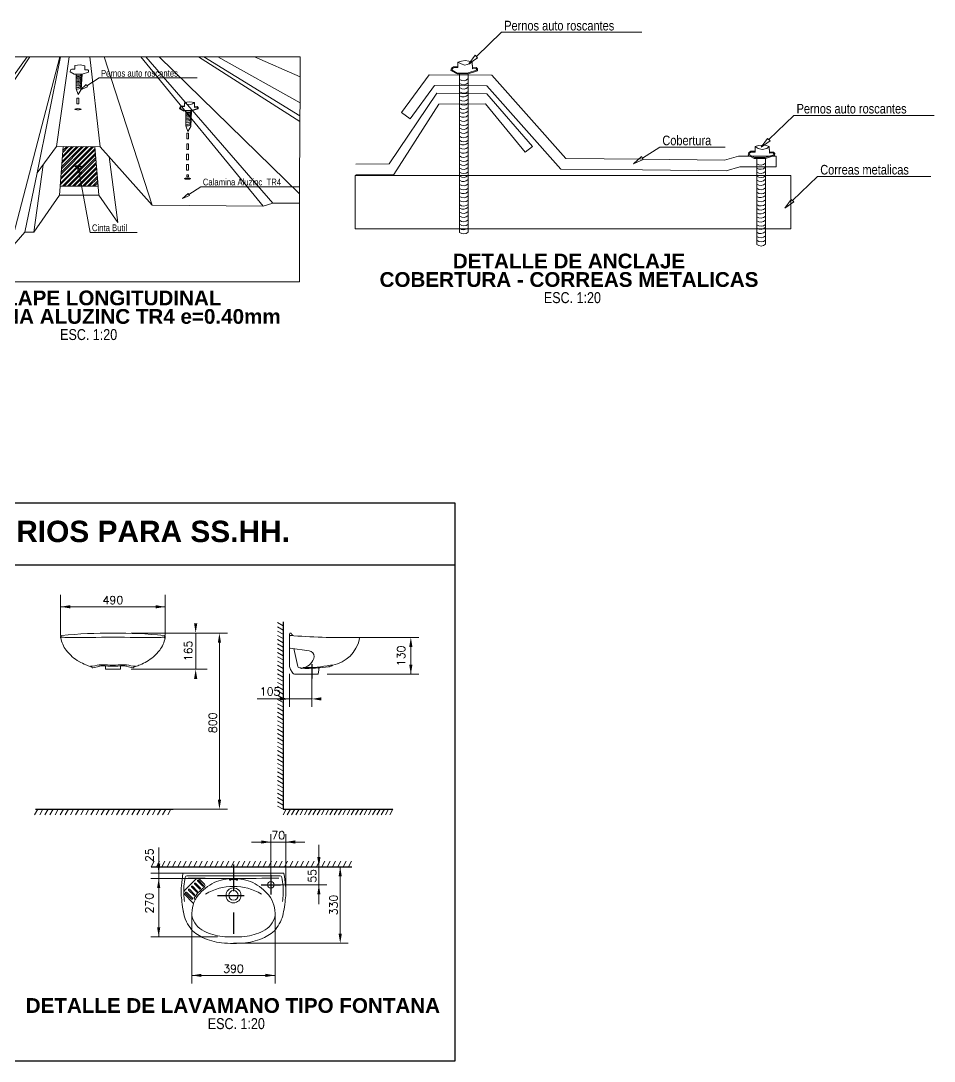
# Model space of a CAD drawing. Header units: metres. Extents: x 115.1 to 149.6, y 26.3 to 56.6.
# Drawn here: x 138.556 to 142.838, y 32.185 to 37.06 of the extents above; entities that cross this region are included whole.
import ezdxf
from ezdxf import colors
from ezdxf.entities.mleader import LeaderData, LeaderLine
from ezdxf.enums import TextEntityAlignment as Align
from ezdxf.math import Vec2, Vec3

# ---------------------------------------------------------------- set-up
doc = ezdxf.new("R2010")
doc.units = ezdxf.units.M
doc.linetypes.add('TRAZO_Y_PUNTO2', pattern=[0.5, 0.25, -0.125, 0, -0.125])
doc.layers.get('0').update_dxf_attribs({"color": 250})
for name, color, linetype, lineweight in [('-Acero techos', 252, 'Continuous', 13), ('-Acotado', 251, 'Continuous', 5), ('-Textos', 7, 'Continuous', 20), ('MURO', 10, 'Continuous', 60), ('sanitarios', 134, 'Continuous', 15)]:
    doc.layers.add(name, color=color, linetype=linetype, lineweight=lineweight)
for name, color, linetype in [('DIM', 6, 'Continuous'), ('EJE', 3, 'TRAZO_Y_PUNTO2'), ('G-TEXTOS-TITULOS', 174, 'Continuous')]:
    doc.layers.add(name, color=color, linetype=linetype)
doc.styles.add('-Arial Narrow', font='ARIALN.TTF')
doc.styles.add('25-TITULO', font='arialbd.ttf', dxfattribs={"height": 0.1})
doc.styles.add('ROMANS', font='romans.shx')

# ---------------------------------------------------------------- blocks, each defined once
blk = doc.blocks.new('_ClosedBlank')
at = {"color": 0, "linetype": 'ByBlock', "lineweight": -2}
for p, q in [((-1, 0.167), (0, 0)), ((-1, 0.167), (-1, -0.167)), ((0, 0), (-1, -0.167))]:
    blk.add_line(p, q, dxfattribs=at)

msp = doc.modelspace()

# ---------------------------------------------------------------- hatches: boundary and pattern name
at = {"layer": '-Acero techos', "true_color": 0x000000}
h = msp.add_hatch(dxfattribs=at)
h.set_pattern_fill('ANSI32', color=18, scale=0.00175)
h.set_pattern_definition([(45, (-933.592603, -975.92313), (-0.01178658616, 0.01178658616), []), (45, (-933.584745, -975.92313), (-0.01178658616, 0.01178658616), [])])
h.paths.add_polyline_path([(138.7544, 36.4715), (138.7406, 36.2862), (138.9183, 36.2851), (138.9023, 36.4705)])

# ---------------------------------------------------------------- linework, layer by layer
at = {"layer": '-Acero techos', "color": 18, "true_color": 0x000000}
for p, q in [((139.8649, 36.8908), (137.887, 36.8908)), ((137.9406, 35.9994), (138.5857, 36.8908)), ((137.9966, 35.988), (138.5985, 36.8908)), ((138.5031, 35.9869), (138.7385, 36.8908)), ((138.6323, 36.3478), (138.7423, 36.8908)), ((138.7236, 36.4717), (138.782, 36.8908)), ((138.9287, 36.4703), (138.8799, 36.8908)), ((139.1716, 36.1966), (138.9474, 36.8908)), ((139.6926, 36.1919), (139.1187, 36.8908)), ((139.7378, 36.2051), (139.1421, 36.8908)), ((139.8622, 36.2493), (139.2053, 36.8908)), ((139.8635, 36.589), (139.3889, 36.8908)), ((139.8636, 36.6151), (139.4145, 36.8908)), ((139.8656, 36.6762), (139.4797, 36.8908)), ((139.8652, 36.7976), (139.6518, 36.8908)), ((139.8656, 36.6762), (139.8649, 36.8908)), ((140.6133, 36.8115), (140.6532, 36.8116)), ((140.6133, 36.8115), (140.6133, 36.0689)), ((140.6532, 36.8116), (140.6532, 36.0695)), ((140.5056, 36.7219), (140.2825, 36.3897)), ((140.7409, 36.7187), (140.5056, 36.7219)), ((140.9544, 36.4711), (140.7409, 36.7187)), ((139.8636, 36.6151), (139.8656, 36.6762)), ((140.3051, 36.3399), (140.515, 36.6704)), ((140.515, 36.6704), (140.7337, 36.6719)), ((140.7337, 36.6719), (140.9198, 36.4455)), ((139.8635, 36.589), (139.8636, 36.6151)), ((140.3404, 36.6305), (140.3806, 36.6009)), ((139.8622, 36.2493), (139.8635, 36.589)), ((138.7374, 36.2433), (138.7544, 36.4715)), ((138.9219, 36.2433), (138.9023, 36.4705)), ((140.9544, 36.4711), (140.9198, 36.4455)), ((139.0108, 36.1159), (138.9709, 36.4228)), ((142.0973, 36.3768), (142.0973, 36.4268)), ((138.6167, 36.0703), (138.6601, 36.3856)), ((140.2825, 36.3897), (140.127, 36.3883)), ((142.0064, 36.4157), (142.0463, 36.4159)), ((142.0064, 36.4157), (142.0064, 36.0123)), ((142.0463, 36.4159), (142.0463, 36.0129)), ((138.5751, 36.0704), (138.6323, 36.3478)), ((140.1228, 36.3353), (140.1228, 36.0853)), ((140.127, 36.3383), (140.3051, 36.3399)), ((142.1658, 36.3353), (142.1658, 36.0853)), ((139.8622, 36.2051), (139.8622, 36.2493)), ((139.8622, 36.2051), (139.8622, 35.8374)), ((142.1658, 36.0853), (140.1228, 36.0853)), ((139.8622, 35.8374), (137.887, 35.8374))]:
    msp.add_line(p, q, dxfattribs=at)
for points in [[(140.6053, 36.8666), (140.6217, 36.8717), (140.6397, 36.8738), (140.6566, 36.8713), (140.6715, 36.8678), (140.6728, 36.8403), (140.6912, 36.8412), (140.6973, 36.8347), (140.6965, 36.8254), (140.6532, 36.8116), (140.6012, 36.8114), (140.5726, 36.8268), (140.5755, 36.8392), (140.5844, 36.8447), (140.6049, 36.8454)], [(140.6053, 36.8666), (140.6202, 36.858), (140.6379, 36.853), (140.66, 36.8584), (140.6715, 36.8678), (140.6728, 36.8361), (140.6894, 36.8368), (140.6929, 36.8331), (140.6925, 36.8286), (140.6525, 36.8159), (140.6023, 36.8157), (140.5775, 36.829), (140.5793, 36.8365), (140.5857, 36.8405), (140.6048, 36.8413)], [(138.8096, 36.8509), (138.8337, 36.8542), (138.8559, 36.8499), (138.8568, 36.8307), (138.8697, 36.8313), (138.874, 36.8268), (138.8734, 36.8203), (138.8431, 36.8106), (138.8067, 36.8105), (138.7867, 36.8213), (138.7887, 36.8299), (138.7949, 36.8338), (138.8093, 36.8343)], [(138.8431, 36.8106), (138.8387, 36.7386), (138.8249, 36.715), (138.8154, 36.7412), (138.8152, 36.8105)], [(138.8186, 36.698), (138.8276, 36.698), (138.8276, 36.6715), (138.8186, 36.6715)], [(139.3234, 36.6763), (139.3348, 36.6799), (139.3475, 36.6814), (139.3593, 36.6796), (139.3697, 36.6771), (139.3706, 36.6579), (139.3835, 36.6585), (139.3878, 36.654), (139.3872, 36.6475), (139.3569, 36.6378), (139.3205, 36.6377), (139.3005, 36.6485), (139.3025, 36.6571), (139.3087, 36.661), (139.323, 36.6615)], [(139.3234, 36.6763), (139.3338, 36.6703), (139.3462, 36.6668), (139.3616, 36.6706), (139.3697, 36.6771), (139.3706, 36.6549), (139.3822, 36.6555), (139.3847, 36.6529), (139.3844, 36.6497), (139.3564, 36.6408), (139.3212, 36.6407), (139.3039, 36.65), (139.3051, 36.6552), (139.3096, 36.658), (139.323, 36.6586)], [(139.3569, 36.6378), (139.3525, 36.5658), (139.3387, 36.5422), (139.3292, 36.5684), (139.329, 36.6377)], [(139.3336, 36.5341), (139.3425, 36.5341), (139.3425, 36.5076), (139.3336, 36.5076)], [(138.9023, 36.4705), (138.9183, 36.2851), (138.7406, 36.2862), (138.7544, 36.4715)], [(139.3336, 36.484), (139.3425, 36.484), (139.3425, 36.4575), (139.3336, 36.4575)], [(141.9985, 36.4709), (142.0149, 36.4759), (142.0329, 36.4781), (142.0498, 36.4756), (142.0647, 36.472), (142.066, 36.4446), (142.0843, 36.4455), (142.0905, 36.4389), (142.0897, 36.4296), (142.0463, 36.4159), (141.9943, 36.4157), (141.9658, 36.431), (141.9686, 36.4434), (141.9775, 36.449), (141.998, 36.4496)], [(141.9985, 36.4709), (142.0134, 36.4623), (142.0311, 36.4573), (142.0531, 36.4626), (142.0647, 36.472), (142.066, 36.4403), (142.0826, 36.4411), (142.086, 36.4374), (142.0856, 36.4328), (142.0457, 36.4202), (141.9954, 36.42), (141.9707, 36.4333), (141.9724, 36.4407), (141.9788, 36.4447), (141.9979, 36.4456)], [(139.3327, 36.4352), (139.3416, 36.4352), (139.3416, 36.4087), (139.3327, 36.4087)], [(139.3327, 36.3864), (139.3416, 36.3864), (139.3416, 36.36), (139.3327, 36.36)], [(139.3343, 36.3385), (139.3417, 36.3385), (139.3417, 36.3288), (139.3343, 36.3288)]]:
    msp.add_lwpolyline(points, close=True, dxfattribs=at)
for points in [[(141.4706, 36.4113), (141.1108, 36.4146), (140.7638, 36.8056), (140.4708, 36.8076), (140.3404, 36.6305)], [(141.4702, 36.3613), (141.0881, 36.3648), (140.7412, 36.7557), (140.4959, 36.7574), (140.3806, 36.6009)], [(139.8622, 36.2051), (139.7378, 36.2051), (139.6926, 36.1919), (139.1716, 36.1966), (138.9287, 36.4703), (138.7236, 36.4717), (138.6323, 36.3478)], [(142.0973, 36.4268), (141.9197, 36.4268), (141.855, 36.4079), (141.4706, 36.4113)], [(142.0973, 36.3768), (141.9269, 36.3768), (141.862, 36.3578), (141.4702, 36.3613)], [(140.1228, 36.3353), (141.4702, 36.3353)], [(141.4702, 36.3353), (142.1658, 36.3353)], [(139.0108, 36.1159), (138.9219, 36.2433), (138.7374, 36.2433), (138.6167, 36.0703), (138.5751, 36.0704), (138.5031, 35.9869), (137.9966, 35.988), (137.9406, 35.9994), (137.887, 35.9994)]]:
    msp.add_lwpolyline(points, dxfattribs=at)
for centre, radius, start, end in [((138.8262, 36.8249), 0.0221, 239.9758, 319.771), ((138.826, 36.8215), 0.0221, 240.6381, 319.771), ((138.8257, 36.8157), 0.0221, 241.7378, 319.771), ((138.8253, 36.8101), 0.0221, 242.7946, 319.771), ((138.825, 36.8043), 0.0221, 243.8927, 319.771), ((138.8246, 36.7979), 0.0221, 245.0836, 319.771), ((138.8242, 36.7917), 0.0221, 246.2138, 319.771), ((138.8238, 36.7854), 0.0221, 247.3606, 319.771), ((138.8234, 36.7776), 0.0221, 248.7796, 319.771), ((140.6308, 36.8095), 0.0299, 234.0725, 318.4585), ((140.6313, 36.79), 0.0299, 232.8519, 317.0005), ((138.8229, 36.7697), 0.0221, 250.1885, 319.771), ((138.8225, 36.7626), 0.0221, 251.439, 319.771), ((140.6318, 36.7706), 0.0299, 231.6113, 315.5812), ((140.6324, 36.7512), 0.0299, 230.3491, 314.197), ((140.6308, 36.7334), 0.0299, 234.0725, 318.4585), ((140.6313, 36.714), 0.0299, 232.8519, 317.0005), ((140.6318, 36.6946), 0.0299, 231.6113, 315.5812), ((139.34, 36.6521), 0.0221, 239.9758, 319.771), ((139.3398, 36.6487), 0.0221, 240.6381, 319.771), ((139.3395, 36.6429), 0.0221, 241.7378, 319.771), ((139.3391, 36.6373), 0.0221, 242.7946, 319.771), ((139.3388, 36.6315), 0.0221, 243.8927, 319.771), ((140.6324, 36.6751), 0.0299, 229.0633, 314.197), ((140.6308, 36.6573), 0.0299, 234.0725, 318.4585), ((140.6313, 36.6379), 0.0299, 232.8519, 317.0005), ((139.3384, 36.6251), 0.0221, 245.0836, 319.771), ((139.338, 36.6189), 0.0221, 246.2138, 319.771), ((139.3376, 36.6126), 0.0221, 247.3606, 319.771), ((139.3372, 36.6048), 0.0221, 248.7796, 319.771), ((139.3367, 36.5969), 0.0221, 250.1885, 319.771), ((139.3363, 36.5898), 0.0221, 251.439, 319.771), ((140.6324, 36.5991), 0.0299, 229.0633, 314.197), ((140.6318, 36.6185), 0.0299, 231.6113, 315.5812), ((140.6318, 36.5424), 0.0299, 229.0633, 315.5812), ((140.6308, 36.5813), 0.0299, 234.0725, 318.4585), ((140.6313, 36.5619), 0.0299, 232.8519, 317.0005), ((140.6324, 36.523), 0.0299, 229.0633, 314.197), ((140.6308, 36.5083), 0.0299, 234.0725, 318.4585), ((140.6313, 36.4889), 0.0299, 232.8519, 317.0005), ((140.6324, 36.45), 0.0299, 229.0633, 314.197), ((140.6318, 36.4694), 0.0299, 231.6113, 315.5812), ((140.6329, 36.4306), 0.0299, 229.0633, 312.8445), ((140.6313, 36.4128), 0.0299, 232.8519, 317.0005), ((140.6318, 36.3934), 0.0299, 231.6113, 315.5812), ((142.024, 36.4137), 0.0299, 234.0725, 318.4585), ((142.0245, 36.3943), 0.0299, 232.8519, 317.0005), ((140.6324, 36.374), 0.0299, 229.0633, 314.197), ((140.6308, 36.3562), 0.0299, 234.0725, 318.4585), ((142.025, 36.3749), 0.0299, 231.6113, 315.5812), ((142.0255, 36.3554), 0.0299, 230.3491, 314.197), ((140.6324, 36.2979), 0.0299, 229.0633, 314.197), ((140.6313, 36.3367), 0.0299, 232.8519, 317.0005), ((140.6318, 36.3173), 0.0299, 231.6113, 315.5812), ((142.024, 36.3376), 0.0299, 234.0725, 318.4585), ((142.0245, 36.3182), 0.0299, 232.8519, 317.0005), ((142.025, 36.2988), 0.0299, 231.6113, 315.5812), ((140.6308, 36.2801), 0.0299, 234.0725, 318.4585), ((140.6313, 36.2607), 0.0299, 232.8519, 317.0005), ((142.0255, 36.2794), 0.0299, 229.0633, 314.197), ((142.024, 36.2616), 0.0299, 234.0725, 318.4585), ((140.6318, 36.2413), 0.0299, 229.0633, 315.5812), ((140.6324, 36.2218), 0.0299, 229.0633, 314.197), ((140.6308, 36.2071), 0.0299, 234.0725, 318.4585), ((142.0255, 36.2033), 0.0299, 229.0633, 314.197), ((142.0245, 36.2422), 0.0299, 232.8519, 317.0005), ((142.025, 36.2227), 0.0299, 231.6113, 315.5812), ((140.6324, 36.1489), 0.0299, 229.0633, 314.197), ((140.6313, 36.1877), 0.0299, 232.8519, 317.0005), ((140.6318, 36.1683), 0.0299, 231.6113, 315.5812), ((142.024, 36.1855), 0.0299, 234.0725, 318.4585), ((142.0245, 36.1661), 0.0299, 232.8519, 317.0005), ((140.6324, 36.1109), 0.0299, 229.0633, 314.197), ((140.6329, 36.1294), 0.0299, 229.0633, 312.8445), ((142.025, 36.1467), 0.0299, 229.0633, 315.5812), ((142.0255, 36.1273), 0.0299, 229.0633, 314.197), ((142.024, 36.1125), 0.0299, 234.0725, 318.4585), ((140.6329, 36.0914), 0.0299, 229.0633, 312.8445), ((142.0255, 36.0543), 0.0299, 229.0633, 314.197), ((142.0245, 36.0931), 0.0299, 232.8519, 317.0005), ((142.025, 36.0737), 0.0299, 231.6113, 315.5812), ((142.026, 36.0349), 0.0299, 229.0633, 312.8445)]:
    msp.add_arc(centre, radius, start, end, dxfattribs=at)
for centre in [(138.8237, 36.646), (138.8237, 36.3784), (139.3375, 36.3203)]:
    msp.add_ellipse(centre, major_axis=(0.0147, 0), ratio=0.186703, dxfattribs=at)
at = {"layer": '-Acotado'}
for p, q in [((138.7428, 34.3705), (138.7428, 34.1792)), ((139.2328, 34.3705), (139.2328, 34.1792)), ((138.7428, 34.3145), (139.2328, 34.3145)), ((139.0728, 34.1914), (139.5246, 34.1914)), ((139.3758, 34.1914), (139.3758, 34.0214)), ((139.4871, 34.1464), (139.4871, 33.4104)), ((140.1387, 34.1713), (140.4219, 34.1713)), ((140.3844, 34.1263), (140.3844, 33.9984)), ((139.0728, 34.0214), (139.43, 34.0214)), ((139.8153, 33.9997), (139.8153, 33.8452)), ((139.9198, 33.9997), (139.9198, 33.8452)), ((139.9915, 33.9984), (140.4219, 33.9984)), ((139.6642, 33.8827), (139.9198, 33.8827)), ((139.2703, 33.3654), (139.5246, 33.3654)), ((139.728, 33.0544), (139.728, 33.2497)), ((139.798, 32.9663), (139.798, 33.2497)), ((139.638, 33.2122), (139.888, 33.2122)), ((139.2024, 33.1865), (139.2024, 32.7674)), ((139.9533, 32.9214), (139.9533, 33.1997)), ((139.478, 33.0661), (139.1649, 33.0661)), ((140.0533, 33.0964), (140.0533, 32.7824)), ((139.478, 33.0414), (139.1649, 33.0414)), ((139.773, 33.0114), (139.9908, 33.0114)), ((139.358, 32.8676), (139.358, 32.5497)), ((139.748, 32.8676), (139.748, 32.5497)), ((139.478, 32.7674), (139.1649, 32.7674)), ((139.553, 32.7374), (140.0908, 32.7374)), ((139.358, 32.5872), (139.748, 32.5872))]:
    msp.add_line(p, q, dxfattribs=at)
for points in [[(138.7878, 34.322), (138.7878, 34.307), (138.7428, 34.3145)], [(139.1878, 34.322), (139.1878, 34.307), (139.2328, 34.3145)], [(139.3683, 34.2364), (139.3833, 34.2364), (139.3758, 34.1914)], [(139.4796, 34.1464), (139.4946, 34.1464), (139.4871, 34.1914)], [(140.3769, 34.1263), (140.3919, 34.1263), (140.3844, 34.1713)], [(140.3769, 34.0434), (140.3919, 34.0434), (140.3844, 33.9984)], [(139.3683, 33.9764), (139.3833, 33.9764), (139.3758, 34.0214)], [(139.7703, 33.8902), (139.7703, 33.8752), (139.8153, 33.8827)], [(139.9648, 33.8902), (139.9648, 33.8752), (139.9198, 33.8827)], [(139.4796, 33.4104), (139.4946, 33.4104), (139.4871, 33.3654)], [(139.683, 33.2197), (139.683, 33.2047), (139.728, 33.2122)], [(139.843, 33.2197), (139.843, 33.2047), (139.798, 33.2122)], [(139.1949, 33.1111), (139.2099, 33.1111), (139.2024, 33.0661)], [(139.9458, 33.1414), (139.9608, 33.1414), (139.9533, 33.0964)], [(140.0458, 33.0514), (140.0608, 33.0514), (140.0533, 33.0964)], [(139.1949, 32.9964), (139.2099, 32.9964), (139.2024, 33.0414)], [(139.9458, 32.9664), (139.9608, 32.9664), (139.9533, 33.0114)], [(139.1949, 32.8124), (139.2099, 32.8124), (139.2024, 32.7674)], [(140.0458, 32.7824), (140.0608, 32.7824), (140.0533, 32.7374)], [(139.403, 32.5947), (139.403, 32.5797), (139.358, 32.5872)], [(139.703, 32.5947), (139.703, 32.5797), (139.748, 32.5872)]]:
    msp.add_solid(points, dxfattribs=at)
for p, q in [((136.1675, 34.8023), (140.591, 34.8023)), ((140.591, 34.8023), (140.591, 32.1851)), ((136.1675, 34.5106), (140.591, 34.5106)), ((140.591, 32.1851), (136.1675, 32.1851))]:
    msp.add_line(p, q)
at = {"layer": 'DIM'}
msp.add_line((139.553, 32.8664), (139.553, 32.8664), dxfattribs=at)
msp.add_line((139.553, 32.8664), (139.553, 32.8664), dxfattribs=at)
at = {"layer": 'EJE', "ltscale": 0.5}
for p, q in [((139.9198, 34.0463), (139.9198, 33.9784)), ((139.553, 33.1064), (139.553, 32.6974)), ((139.728, 33.0564), (139.728, 32.9664)), ((139.538, 33.0386), (139.538, 33.0326)), ((139.568, 33.0386), (139.568, 33.0326)), ((139.683, 33.0114), (139.773, 33.0114)), ((139.478, 32.9619), (139.628, 32.9619))]:
    msp.add_line(p, q, dxfattribs=at)
for centre, start, end in [((139.5587, 32.7799), 91.2336, 95.9529), ((139.5474, 32.7799), 84.0471, 88.7664)]:
    msp.add_arc(centre, 0.2565, start, end, dxfattribs=at)
at = {"layer": 'MURO', "color": 146, "lineweight": 5, "true_color": 0x105689}
for p, q in [((139.7594, 34.2404), (139.7853, 34.2254)), ((139.7594, 34.2204), (139.7853, 34.2054)), ((139.7594, 34.2004), (139.7853, 34.1854)), ((139.7594, 34.1804), (139.7853, 34.1654)), ((139.7594, 34.1604), (139.7853, 34.1454)), ((139.7594, 34.1404), (139.7853, 34.1254)), ((139.7594, 34.1204), (139.7853, 34.1054)), ((139.7594, 34.1004), (139.7853, 34.0854)), ((139.7594, 34.0804), (139.7853, 34.0654)), ((139.7594, 34.0604), (139.7853, 34.0454)), ((139.7594, 34.0404), (139.7853, 34.0254)), ((139.7594, 34.0204), (139.7853, 34.0054)), ((139.7594, 34.0004), (139.7853, 33.9854)), ((139.7594, 33.9804), (139.7853, 33.9654)), ((139.7594, 33.9604), (139.7853, 33.9454)), ((139.7594, 33.9404), (139.7853, 33.9254)), ((139.7594, 33.9204), (139.7853, 33.9054)), ((139.7594, 33.9004), (139.7853, 33.8854)), ((139.7594, 33.8804), (139.7853, 33.8654)), ((139.7594, 33.8604), (139.7853, 33.8454)), ((139.7594, 33.8404), (139.7853, 33.8254)), ((139.7594, 33.8204), (139.7853, 33.8054)), ((139.7594, 33.8004), (139.7853, 33.7854)), ((139.7594, 33.7804), (139.7853, 33.7654)), ((139.7594, 33.7604), (139.7853, 33.7454)), ((139.7594, 33.7404), (139.7853, 33.7254)), ((139.7594, 33.7204), (139.7853, 33.7054)), ((139.7594, 33.7004), (139.7853, 33.6854)), ((139.7594, 33.6804), (139.7853, 33.6654)), ((139.7594, 33.6604), (139.7853, 33.6454)), ((139.7594, 33.6404), (139.7853, 33.6254)), ((139.7594, 33.6204), (139.7853, 33.6054)), ((139.7594, 33.6004), (139.7853, 33.5854)), ((139.7594, 33.5804), (139.7853, 33.5654)), ((139.7594, 33.5604), (139.7853, 33.5454)), ((139.7594, 33.5404), (139.7853, 33.5254)), ((139.7594, 33.5204), (139.7853, 33.5054)), ((139.7594, 33.5004), (139.7853, 33.4854)), ((139.7594, 33.4804), (139.7853, 33.4654)), ((139.7594, 33.4604), (139.7853, 33.4454)), ((139.7594, 33.4404), (139.7853, 33.4254)), ((139.7594, 33.4204), (139.7853, 33.4054)), ((139.7594, 33.4004), (139.7853, 33.3854)), ((138.6207, 33.3395), (138.6357, 33.3654)), ((138.6447, 33.3395), (138.6597, 33.3654)), ((138.6687, 33.3395), (138.6837, 33.3654)), ((138.6927, 33.3395), (138.7077, 33.3654)), ((138.7167, 33.3395), (138.7317, 33.3654)), ((138.7407, 33.3395), (138.7557, 33.3654)), ((138.7647, 33.3395), (138.7797, 33.3654)), ((138.7887, 33.3395), (138.8037, 33.3654)), ((138.8127, 33.3395), (138.8277, 33.3654)), ((138.8367, 33.3395), (138.8517, 33.3654)), ((138.8607, 33.3395), (138.8757, 33.3654)), ((138.8847, 33.3395), (138.8997, 33.3654)), ((138.9087, 33.3395), (138.9237, 33.3654)), ((138.9327, 33.3395), (138.9477, 33.3654)), ((138.9567, 33.3395), (138.9717, 33.3654)), ((138.9807, 33.3395), (138.9957, 33.3654)), ((139.0047, 33.3395), (139.0197, 33.3654)), ((139.0287, 33.3395), (139.0437, 33.3654)), ((139.0527, 33.3395), (139.0677, 33.3654)), ((139.0767, 33.3395), (139.0917, 33.3654)), ((139.1007, 33.3395), (139.1157, 33.3654)), ((139.1247, 33.3395), (139.1397, 33.3654)), ((139.1487, 33.3395), (139.1637, 33.3654)), ((139.1727, 33.3395), (139.1877, 33.3654)), ((139.1967, 33.3395), (139.2117, 33.3654)), ((139.2207, 33.3395), (139.2357, 33.3654)), ((139.2447, 33.3395), (139.2597, 33.3654)), ((139.7594, 33.3804), (139.7853, 33.3654)), ((139.7853, 33.3395), (139.8003, 33.3654)), ((139.8053, 33.3395), (139.8203, 33.3654)), ((139.8253, 33.3395), (139.8403, 33.3654)), ((139.8453, 33.3395), (139.8603, 33.3654)), ((139.8653, 33.3395), (139.8803, 33.3654)), ((139.8853, 33.3395), (139.9003, 33.3654)), ((139.9053, 33.3395), (139.9203, 33.3654)), ((139.9253, 33.3395), (139.9403, 33.3654)), ((139.9453, 33.3395), (139.9603, 33.3654)), ((139.9653, 33.3395), (139.9803, 33.3654)), ((139.9853, 33.3395), (140.0003, 33.3654)), ((140.0053, 33.3395), (140.0203, 33.3654)), ((140.0253, 33.3395), (140.0403, 33.3654)), ((140.0453, 33.3395), (140.0603, 33.3654)), ((140.0653, 33.3395), (140.0803, 33.3654)), ((140.0853, 33.3395), (140.1003, 33.3654)), ((140.1053, 33.3395), (140.1203, 33.3654)), ((140.1253, 33.3395), (140.1403, 33.3654)), ((140.1453, 33.3395), (140.1603, 33.3654)), ((140.1653, 33.3395), (140.1803, 33.3654)), ((140.1853, 33.3395), (140.2003, 33.3654)), ((140.2053, 33.3395), (140.2203, 33.3654)), ((140.2253, 33.3395), (140.2403, 33.3654)), ((140.2453, 33.3395), (140.2603, 33.3654)), ((140.2653, 33.3395), (140.2803, 33.3654)), ((140.2853, 33.3395), (140.3003, 33.3654)), ((139.1668, 33.0964), (139.1818, 33.1223)), ((139.1918, 33.0964), (139.2068, 33.1223)), ((139.2168, 33.0964), (139.2318, 33.1223)), ((139.2418, 33.0964), (139.2568, 33.1223)), ((139.2668, 33.0964), (139.2818, 33.1223)), ((139.2918, 33.0964), (139.3068, 33.1223)), ((139.3168, 33.0964), (139.3318, 33.1223)), ((139.3418, 33.0964), (139.3568, 33.1223)), ((139.3668, 33.0964), (139.3818, 33.1223)), ((139.3918, 33.0964), (139.4068, 33.1223)), ((139.4168, 33.0964), (139.4318, 33.1223)), ((139.4418, 33.0964), (139.4568, 33.1223)), ((139.4668, 33.0964), (139.4818, 33.1223)), ((139.4918, 33.0964), (139.5068, 33.1223)), ((139.5168, 33.0964), (139.5318, 33.1223)), ((139.5418, 33.0964), (139.5568, 33.1223)), ((139.5668, 33.0964), (139.5818, 33.1223)), ((139.5918, 33.0964), (139.6068, 33.1223)), ((139.6168, 33.0964), (139.6318, 33.1223)), ((139.6418, 33.0964), (139.6568, 33.1223)), ((139.6668, 33.0964), (139.6818, 33.1223)), ((139.6918, 33.0964), (139.7068, 33.1223)), ((139.7168, 33.0964), (139.7318, 33.1223)), ((139.7418, 33.0964), (139.7568, 33.1223)), ((139.7668, 33.0964), (139.7818, 33.1223)), ((139.7918, 33.0964), (139.8068, 33.1223)), ((139.8168, 33.0964), (139.8318, 33.1223)), ((139.8418, 33.0964), (139.8568, 33.1223)), ((139.8668, 33.0964), (139.8818, 33.1223)), ((139.8918, 33.0964), (139.9068, 33.1223)), ((139.9168, 33.0964), (139.9318, 33.1223)), ((139.9418, 33.0964), (139.9568, 33.1223)), ((139.9668, 33.0964), (139.9818, 33.1223)), ((139.9918, 33.0964), (140.0068, 33.1223)), ((140.0168, 33.0964), (140.0318, 33.1223)), ((140.0418, 33.0964), (140.0568, 33.1223)), ((140.0668, 33.0964), (140.0818, 33.1223)), ((140.0918, 33.0964), (140.1068, 33.1223))]:
    msp.add_line(p, q, dxfattribs=at)
at = {"layer": 'MURO', "color": 146, "lineweight": 30, "true_color": 0x105689}
for p, q in [((139.7853, 34.2444), (139.7853, 33.3654)), ((138.6253, 33.3654), (139.2703, 33.3654)), ((139.7853, 33.3654), (140.3001, 33.3654)), ((139.1668, 33.0964), (140.1072, 33.0964))]:
    msp.add_line(p, q, dxfattribs=at)
at = {"layer": 'sanitarios'}
for p, q in [((139.8153, 34.1864), (139.8153, 34.1249)), ((138.7428, 34.1704), (138.7428, 34.1741)), ((139.2328, 34.1704), (139.2328, 34.1741)), ((139.8153, 34.1249), (139.8153, 34.0403)), ((139.8188, 34.121), (139.9072, 34.1086)), ((139.8353, 34.1186), (139.8543, 34.0348)), ((138.9528, 34.0364), (138.9528, 34.0214)), ((139.0228, 34.0364), (139.0228, 34.0214)), ((138.9528, 34.0214), (139.0228, 34.0214)), ((139.8281, 34.0074), (139.8207, 34.0203)), ((139.8437, 33.9984), (139.9303, 33.9984)), ((139.9303, 33.9984), (139.9486, 33.9984)), ((139.9506, 34.0002), (139.9517, 34.0084)), ((139.9517, 34.0084), (139.953, 34.0184)), ((139.953, 34.0184), (139.9538, 34.0245)), ((139.3183, 33.0664), (139.7878, 33.0664)), ((139.3744, 33.0368), (139.3249, 32.9873)), ((139.3348, 33.0544), (139.7713, 33.0544)), ((139.3709, 33.0191), (139.3709, 33.0191)), ((139.3709, 33.0155), (139.3943, 32.9921)), ((139.3744, 33.0191), (139.3979, 32.9956)), ((139.385, 33.0332), (139.385, 33.0332)), ((139.385, 33.0297), (139.4095, 33.0052)), ((139.3886, 33.0332), (139.413, 33.0088)), ((139.3957, 33.0368), (139.4174, 33.015)), ((139.3249, 32.966), (139.3632, 32.9278)), ((139.3285, 32.9767), (139.3285, 32.9767)), ((139.3285, 32.9731), (139.3567, 32.9449)), ((139.332, 32.9767), (139.3602, 32.9484)), ((139.3426, 32.9908), (139.3426, 32.9908)), ((139.3426, 32.9873), (139.3672, 32.9627)), ((139.3462, 32.9908), (139.3707, 32.9662)), ((139.3568, 33.0049), (139.3568, 33.0049)), ((139.3568, 33.0014), (139.3799, 32.9783)), ((139.3603, 33.0049), (139.3834, 32.9818)), ((139.3698, 32.9453), (139.3698, 32.9453))]:
    msp.add_line(p, q, dxfattribs=at)
for points in [[(139.5381, 33.0346, 0.025782), (139.5398, 33.0348, 0.035438), (139.5409, 33.0351, 0.074611), (139.5419, 33.0356, 0.262841), (139.542, 33.0359, 0.262841), (139.5419, 33.0361, 0.074611), (139.5408, 33.0365, 0.035438), (139.5396, 33.0366, 0.025782), (139.538, 33.0366, 0.025782), (139.5363, 33.0364, 0.035438), (139.5352, 33.0361, 0.074611), (139.5342, 33.0356, 0.262841), (139.5341, 33.0353, 0.262841), (139.5342, 33.035, 0.074611), (139.5353, 33.0347, 0.035438), (139.5365, 33.0346, 0.025782)], [(139.553, 33.0352, 0.025817), (139.5547, 33.0353, 0.035483), (139.5559, 33.0355, 0.074681), (139.5569, 33.0359, 0.26268), (139.557, 33.0362, 0.26268), (139.5569, 33.0365, 0.074681), (139.5559, 33.0369, 0.035483), (139.5547, 33.0371, 0.025817), (139.553, 33.0372, 0.025817), (139.5514, 33.0371, 0.035483), (139.5502, 33.0369, 0.074681), (139.5492, 33.0365, 0.26268), (139.549, 33.0362, 0.26268), (139.5492, 33.0359, 0.074681), (139.5502, 33.0355, 0.035483), (139.5514, 33.0353, 0.025817)], [(139.568, 33.0346, -0.025782), (139.5663, 33.0348, -0.035438), (139.5652, 33.0351, -0.074611), (139.5642, 33.0356, -0.262841), (139.5641, 33.0359, -0.262841), (139.5642, 33.0361, -0.074611), (139.5653, 33.0365, -0.035438), (139.5665, 33.0366, -0.025782), (139.5681, 33.0366, -0.025782), (139.5698, 33.0364, -0.035438), (139.5709, 33.0361, -0.074611), (139.5719, 33.0356, -0.262841), (139.572, 33.0353, -0.262841), (139.5719, 33.035, -0.074611), (139.5708, 33.0347, -0.035438), (139.5696, 33.0346, -0.025782)]]:
    msp.add_lwpolyline(points, format="xyb", close=True, dxfattribs=at)
for centre, radius in [((139.728, 33.0114), 0.015), ((139.553, 32.9619), 0.035), ((139.553, 32.9619), 0.0225)]:
    msp.add_circle(centre, radius, dxfattribs=at)
for centre, radius, start, end in [((138.7488, 34.1741), 0.006, 95.4182, 180), ((138.7451, 34.1756), 0.002, 158.102, 256.4968), ((138.9878, 31.6543), 2.5371, 84.5818, 95.4182), ((139.2268, 34.1741), 0.006, 0, 84.5818), ((139.2305, 34.1756), 0.002, 283.5032, 21.898), ((139.8203, 34.1864), 0.005, 20.4873, 180), ((139.8245, 34.1684), 0.012, 83.1461, 139.9059), ((139.8391, 34.1934), 0.015, 200.4873, 258.3073), ((139.8182, 34.0994), 0.0813, 77.3492, 84.5465), ((140.0577, 37.0232), 2.8531, 265.5435, 271.6172), ((138.7488, 34.1704), 0.006, 180, 191.5951), ((138.8931, 34.2), 0.1533, 191.5951, 215.6587), ((138.7496, 34.1665), 0.006, 79.5627, 193.1752), ((138.772, 34.2877), 0.1172, 256.4968, 259.5627), ((138.772, 34.2877), 0.1172, 259.5627, 270.3922), ((138.9878, 11.0584), 23.113, 89.46702, 90.53298), ((139.2036, 34.2877), 0.1172, 269.6078, 280.4373), ((139.0825, 34.2), 0.1533, 324.3413, 348.4049), ((139.2036, 34.2877), 0.1172, 280.4373, 283.5032), ((139.2259, 34.1665), 0.006, 346.8248, 100.4373), ((139.2268, 34.1704), 0.006, 348.4049, 0), ((139.9855, 34.1998), 0.1627, 281.5681, 347.2186), ((140.1383, 34.1653), 0.006, 346.2466, 91.5417), ((139.0414, 34.345), 0.3597, 220.6507, 227.2937), ((138.923, 34.2226), 0.1895, 228.5013, 240.2089), ((139.0525, 34.2226), 0.1895, 299.7911, 311.4987), ((138.9341, 34.345), 0.3597, 312.7063, 319.3493), ((139.8193, 34.1249), 0.004, 180, 262.0425), ((139.8703, 34.0904), 0.0618, 280.3986, 351.0939), ((139.9033, 34.0809), 0.028, 0, 82.0425), ((136.0302, 28.4871), 6.2345, 63.00137, 63.3272), ((138.9293, 34.2257), 0.1961, 249.4549, 256.1241), ((138.7666, 34.8932), 0.8655, 277.6814, 280.471), ((138.8794, 34.0238), 0.012, 36.8613, 76.1241), ((138.8941, 34.0347), 0.00631, 216.8613, 268.4353), ((138.8393, 34.3027), 0.2797, 281.2461, 287.265), ((138.9372, 33.9879), 0.05, 86.64, 107.265), ((138.9348, 33.9831), 0.06, 86.5017, 100.471), ((138.9878, 34.8497), 0.8083, 266.5017, 273.4983), ((138.9878, 34.8497), 0.8133, 266.64, 273.36), ((139.0384, 33.9879), 0.05, 72.735, 93.36), ((139.0408, 33.9831), 0.06, 79.529, 93.4983), ((139.209, 34.8932), 0.8655, 259.529, 262.3186), ((139.1362, 34.3027), 0.2797, 252.735, 258.7539), ((139.0815, 34.0347), 0.00631, 271.5647, 323.1387), ((139.0961, 34.0238), 0.012, 103.8759, 143.1387), ((139.0462, 34.2257), 0.1961, 283.8759, 290.5451), ((141.9453, 28.4871), 6.2345, 116.6728, 116.99863), ((139.8553, 34.0403), 0.04, 180, 210), ((139.8612, 34.0364), 0.007, 192.7756, 260.4595), ((139.882, 34.0267), 0.003, 100.3986, 146.7388), ((139.8927, 34.5932), 0.5637, 268.8541, 281.781), ((139.8981, 34.665), 0.6391, 275.4081, 280.066), ((139.9981, 34.0323), 0.003, 355.5526, 38.3558), ((140.0095, 34.0238), 0.0177, 80.32, 95.4941), ((140.0073, 34.0447), 0.00926, 285.3699, 310.6485), ((140.0186, 34.0637), 0.0233, 254.8165, 268.869), ((140.026, 34.0209), 0.021, 112.1968, 127.1538), ((139.8437, 34.0164), 0.018, 210, 270), ((139.6606, 32.8833), 1.1634, 79.2619, 80.1335), ((139.8743, 34.024), 0.004, 123.7096, 180), ((139.8776, 34.0275), 0.00121, 259.0359, 337.4294), ((139.8981, 34.665), 0.6391, 268.1718, 275.4081), ((139.886, 34.024), 0.00785, 146.7388, 157.4294), ((139.9486, 34.0004), 0.002, 270, 352.4054), ((139.9588, 34.0238), 0.005, 95.4081, 172.4054), ((139.6083, 32.7637), 0.3106, 128.9984, 128.9984), ((139.6083, 32.7637), 0.3106, 132.6689, 132.6689), ((141.2857, 32.779), 1.99, 171.7363, 173.4095), ((139.3593, 33.0438), 0.0479, 153.3859, 153.7527), ((139.3183, 33.0644), 0.002, 90, 153.3859), ((139.7878, 33.0644), 0.002, 26.6141, 90), ((139.7468, 33.0438), 0.0479, 26.2473, 26.6141), ((137.8204, 32.779), 1.99, 6.5905, 8.2637), ((139.6303, 32.9807), 0.3226, 175.2595, 188.8506), ((139.6303, 32.9807), 0.3106, 175.2595, 188.8506), ((141.2857, 32.779), 1.978, 172.2242, 173.4095), ((139.3348, 33.0454), 0.009, 90, 172.2242), ((139.553, 44.2784), 11.237, 268.91898, 271.08102), ((139.4842, 32.8842), 0.1379, 136.9547, 136.9547), ((139.3727, 33.0173), 0.0025, 135, 225), ((139.3727, 33.0173), 0.0025, 45, 135), ((139.385, 33.0261), 0.015, 45, 135), ((139.3868, 33.0315), 0.0025, 135, 225), ((139.3868, 33.0315), 0.0025, 45, 135), ((139.6083, 32.7637), 0.2976, 119.3272, 138.1114), ((139.4113, 33.007), 0.0025, 308.9984, 45), ((139.411, 33.0087), 0.009, 308.8439, 45), ((139.5587, 32.7799), 0.2615, 91.2336, 111.5681), ((139.5474, 32.7799), 0.2615, 68.4319, 88.7664), ((139.4978, 32.7637), 0.2976, 41.8886, 60.6728), ((139.7713, 33.0454), 0.009, 7.7758, 90), ((137.8204, 32.779), 1.978, 6.5905, 7.7758), ((139.4758, 32.9807), 0.3106, 351.1494, 4.7405), ((139.4758, 32.9807), 0.3226, 351.1494, 4.7405), ((139.3355, 32.9767), 0.015, 135, 225), ((139.3302, 32.9749), 0.0025, 135, 225), ((139.3302, 32.9749), 0.0025, 45, 135), ((139.3444, 32.989), 0.0025, 135, 225), ((139.3444, 32.989), 0.0025, 45, 135), ((139.3585, 33.0032), 0.0025, 135, 225), ((139.3585, 33.0032), 0.0025, 45, 135), ((139.5002, 32.8761), 0.1425, 142.7524, 183.9333), ((139.369, 32.9644), 0.0025, 225, 325.1696), ((139.5002, 32.8761), 0.1505, 142.6281, 150.5775), ((139.369, 32.9644), 0.0025, 325.1696, 45), ((139.3816, 32.9801), 0.0025, 225, 316.9547), ((139.6083, 32.7637), 0.3056, 128.8439, 138.1717), ((139.3816, 32.9801), 0.0025, 316.9547, 45), ((139.3961, 32.9939), 0.0025, 225, 312.6689), ((139.3961, 32.9939), 0.0025, 312.6689, 45), ((139.4113, 33.007), 0.0025, 225, 308.9984), ((139.553, 32.748), 0.2563, 59.2678, 120.7322), ((139.6059, 32.8761), 0.1425, 356.0667, 37.2476), ((139.5443, 32.9422), 0.233, 182.7336, 193.7158), ((139.3585, 32.9467), 0.0025, 225, 333.6033), ((139.3585, 32.9467), 0.0025, 333.6033, 45), ((139.3582, 32.9229), 0.007, 341.775, 45), ((139.3726, 32.9481), 0.004, 150.5775, 225), ((139.3726, 32.9481), 0.004, 225, 330.5775), ((139.5618, 32.9422), 0.233, 346.2842, 357.2664), ((139.4665, 32.9059), 0.1498, 187.2628, 203.2482), ((139.4586, 32.8879), 0.1029, 192.0914, 245.15), ((139.6475, 32.8879), 0.1029, 294.85, 347.9086), ((139.6396, 32.9059), 0.1498, 336.7518, 352.7372), ((139.5177, 32.933), 0.2076, 204.5581, 215.7502), ((139.433, 32.8662), 0.0999, 213.0499, 235.4481), ((139.6731, 32.8662), 0.0999, 304.5519, 326.9501), ((139.5884, 32.933), 0.2076, 324.2498, 335.4419), ((139.4805, 32.9211), 0.1722, 232.7698, 245.1212), ((139.5313, 33.0309), 0.2933, 245.1426, 263.208), ((139.5313, 33.0309), 0.2633, 243.8721, 263.1392), ((139.5463, 33.2486), 0.4813, 264.468, 270.8138), ((139.5598, 33.2486), 0.4813, 269.1862, 275.532), ((139.5748, 33.0309), 0.2633, 276.8608, 296.1279), ((139.5748, 33.0309), 0.2933, 276.792, 294.8574), ((139.6256, 32.9211), 0.1722, 294.8788, 307.2302), ((139.5463, 33.2486), 0.5113, 264.4295, 270.8138), ((139.5598, 33.2486), 0.5113, 269.1862, 275.5705)]:
    msp.add_arc(centre, radius, start, end, dxfattribs=at)

# ---------------------------------------------------------------- texts
at = {"layer": '-Acotado', "char_height": 0.0375, "attachment_point": 5, "style": 'ROMANS'}
for s, insert in [('490', (138.9878, 34.3457)), ('105', (139.7248, 33.9176)), ('\\A1;70', (139.763, 33.2435)), ('390', (139.553, 32.6185))]:
    msp.add_mtext(s, dxfattribs=dict(at, insert=insert))
at = {"layer": '-Acotado', "char_height": 0.0375, "attachment_point": 5, "rotation": 90, "style": 'ROMANS'}
for s, insert in [('165', (139.3408, 34.1076)), ('130', (140.3386, 34.0843)), ('800', (139.4558, 33.7708)), ('25', (139.1586, 33.1505)), ('\\A1;55', (139.922, 33.0536)), ('270', (139.1586, 32.9258)), ('330', (140.022, 32.9169))]:
    msp.add_mtext(s, dxfattribs=dict(at, insert=insert))
at = {"layer": '-Textos', "style": '-Arial Narrow'}
for p in [(141.1418, 35.7632), (138.8741, 35.5901), (139.5663, 32.3611)]:
    msp.add_text('ESC. 1:20', height=0.05122, dxfattribs=at).set_placement(p, align=Align.MIDDLE_CENTER)
at = {"layer": 'G-TEXTOS-TITULOS', "color": 219, "true_color": 0x642165, "style": '25-TITULO'}
for s, height, p in [('DETALLE DE ANCLAJE', 0.069141, (141.1258, 35.9349)), ('COBERTURA - CORREAS METALICAS', 0.069141, (141.1258, 35.8481)), ('TRASLAPE LONGITUDINAL', 0.069141, (138.8581, 35.7619)), ('EN CALAMINA ALUZINC TR4 e=0.40mm', 0.069141, (138.8581, 35.6751)), ('DETALLE DE ACCESORIOS PARA SS.HH.', 0.100174, (138.4182, 34.6677)), ('DETALLE DE LAVAMANO TIPO FONTANA', 0.069141, (139.5502, 32.4461))]:
    msp.add_text(s, height=height, dxfattribs=at).set_placement(p, align=Align.MIDDLE_CENTER)

# ---------------------------------------------------------------- leaders
at = {"layer": '-Acotado', "ltscale": 0.009}
ml = msp.add_multileader_mtext('Standard', dxfattribs=at)
ml.set_content('Pernos auto roscantes', color=7, style='-Arial Narrow')
ml.set_leader_properties(color=7, linetype='ByLayer', lineweight=0)
ml.set_arrow_properties(name='CLOSEDBLANK')
ml.build(insert=Vec2(0, 0))
ml.multileader.update_dxf_attribs({"has_dogleg": 0, "text_left_attachment_type": 6, "text_right_attachment_type": 6, "dogleg_length": 0, "arrow_head_size": 0.05, "scale": 0.025})
ctx = ml.context
ctx.base_point, ctx.scale, ctx.char_height, ctx.arrow_head_size, ctx.landing_gap_size, ctx.plane_origin = Vec3(140.8096, 37.0064), 0.025, 0.045, 0.05, 0.0125, Vec3(140.6557, 36.8581)
ctx.left_attachment, ctx.right_attachment = 6, 6
notes = []
notes.append((ctx, [(0, (1, 1, 0), (140.8096, 37.0064), (1, 0), 0, [(0, [(140.6557, 36.8581)], 0, [])])]))
ctx.mtext.insert, ctx.mtext.flow_direction = Vec3(140.8221, 37.0604), 5
ml = msp.add_multileader_mtext('Standard', dxfattribs=at)
ml.set_content('Pernos auto roscantes', color=7, style='-Arial Narrow')
ml.set_leader_properties(color=7, linetype='Continuous', lineweight=0)
ml.set_arrow_properties(name='CLOSEDBLANK')
ml.build(insert=Vec2(0, 0))
ml.multileader.update_dxf_attribs({"has_dogleg": 0, "text_left_attachment_type": 6, "text_right_attachment_type": 6, "dogleg_length": 0, "arrow_head_size": 0.035, "scale": 0.025})
ctx = ml.context
ctx.base_point, ctx.scale, ctx.char_height, ctx.arrow_head_size, ctx.landing_gap_size, ctx.plane_origin = Vec3(138.9229, 36.7924), 0.025, 0.0315, 0.035, 0.00875, Vec3(139.3779, 37.1431)
ctx.left_attachment, ctx.right_attachment = 6, 6
notes.append((ctx, [(0, (1, 1, 0), (138.9229, 36.7924), (1, 0), 0, [(0, [(138.8364, 36.7375)], 0, [])])]))
ctx.mtext.insert, ctx.mtext.flow_direction = Vec3(138.9316, 36.8302), 5
ml = msp.add_multileader_mtext('Standard', dxfattribs=at)
ml.set_content('Pernos auto roscantes', color=7, style='-Arial Narrow')
ml.set_leader_properties(color=7, linetype='ByLayer', lineweight=0)
ml.set_arrow_properties(name='CLOSEDBLANK')
ml.build(insert=Vec2(0, 0))
ml.multileader.update_dxf_attribs({"has_dogleg": 0, "text_left_attachment_type": 6, "text_right_attachment_type": 6, "dogleg_length": 0, "arrow_head_size": 0.05, "scale": 0.025})
ctx = ml.context
ctx.base_point, ctx.scale, ctx.char_height, ctx.arrow_head_size, ctx.landing_gap_size, ctx.plane_origin = Vec3(142.1802, 36.6172), 0.025, 0.045, 0.05, 0.0125, Vec3(142.0263, 36.4689)
ctx.left_attachment, ctx.right_attachment = 6, 6
notes.append((ctx, [(0, (1, 1, 0), (142.1802, 36.6172), (1, 0), 0, [(0, [(142.0263, 36.4689)], 0, [])])]))
ctx.mtext.insert, ctx.mtext.flow_direction = Vec3(142.1927, 36.6712), 5
ml = msp.add_multileader_mtext('Standard', dxfattribs=at)
ml.set_content('Cobertura', color=7, style='-Arial Narrow')
ml.set_leader_properties(color=7, linetype='Continuous', lineweight=0)
ml.set_arrow_properties(name='CLOSEDBLANK')
ml.build(insert=Vec2(0, 0))
ml.multileader.update_dxf_attribs({"has_dogleg": 0, "text_left_attachment_type": 6, "text_right_attachment_type": 6, "dogleg_length": 0, "arrow_head_size": 0.05, "scale": 0.025})
ctx = ml.context
ctx.base_point, ctx.scale, ctx.char_height, ctx.arrow_head_size, ctx.landing_gap_size, ctx.plane_origin = Vec3(141.551, 36.4684), 0.025, 0.045, 0.05, 0.0125, Vec3(142.2011, 36.9694)
ctx.left_attachment, ctx.right_attachment = 6, 6
notes.append((ctx, [(0, (1, 1, 0), (141.551, 36.4684), (1, 0), 0, [(0, [(141.4276, 36.3899)], 0, [])])]))
ctx.mtext.insert, ctx.mtext.flow_direction = Vec3(141.5635, 36.5224), 5
ml = msp.add_multileader_mtext('Standard', dxfattribs=at)
ml.set_content('Cinta Butil', color=7, style='-Arial Narrow')
ml.set_leader_properties(color=7, linetype='Continuous', lineweight=0)
ml.set_arrow_properties(name='CLOSEDBLANK')
ml.build(insert=Vec2(0, 0))
ml.multileader.update_dxf_attribs({"has_dogleg": 0, "text_left_attachment_type": 6, "text_right_attachment_type": 6, "dogleg_length": 0, "arrow_head_size": 0.035, "scale": 0.025})
ctx = ml.context
ctx.base_point, ctx.scale, ctx.char_height, ctx.arrow_head_size, ctx.landing_gap_size, ctx.plane_origin = Vec3(138.8809, 36.0683), 0.025, 0.0315, 0.035, 0.00875, Vec3(139.3643, 36.7885)
ctx.left_attachment, ctx.right_attachment = 6, 6
notes.append((ctx, [(0, (1, 1, 0), (138.8809, 36.0683), (1, 0), 0, [(0, [(138.8228, 36.3829)], 0, [])])]))
ctx.mtext.insert, ctx.mtext.flow_direction = Vec3(138.8896, 36.1061), 5
ml = msp.add_multileader_mtext('Standard', dxfattribs=at)
ml.set_content('Correas metalicas', color=7, style='-Arial Narrow')
ml.set_leader_properties(color=7, linetype='ByLayer', lineweight=0)
ml.set_arrow_properties(name='CLOSEDBLANK')
ml.build(insert=Vec2(0, 0))
ml.multileader.update_dxf_attribs({"has_dogleg": 0, "text_left_attachment_type": 6, "text_right_attachment_type": 6, "dogleg_length": 0, "arrow_head_size": 0.05, "scale": 0.025})
ctx = ml.context
ctx.base_point, ctx.scale, ctx.char_height, ctx.arrow_head_size, ctx.landing_gap_size, ctx.plane_origin = Vec3(142.2912, 36.3312), 0.025, 0.045, 0.05, 0.0125, Vec3(142.1373, 36.1829)
ctx.left_attachment, ctx.right_attachment = 6, 6
notes.append((ctx, [(0, (1, 1, 0), (142.2912, 36.3312), (1, 0), 0, [(0, [(142.1373, 36.1829)], 0, [])])]))
ctx.mtext.insert, ctx.mtext.flow_direction = Vec3(142.3037, 36.3852), 5
ml = msp.add_multileader_mtext('Standard', dxfattribs=at)
ml.set_content('Calamina Aluzinc  TR4 ', color=7, style='-Arial Narrow')
ml.set_leader_properties(color=7, linetype='Continuous', lineweight=0)
ml.set_arrow_properties(name='CLOSEDBLANK')
ml.build(insert=Vec2(0, 0))
ml.multileader.update_dxf_attribs({"has_dogleg": 0, "text_left_attachment_type": 6, "text_right_attachment_type": 6, "dogleg_length": 0, "arrow_head_size": 0.035, "scale": 0.025})
ctx = ml.context
ctx.base_point, ctx.scale, ctx.char_height, ctx.arrow_head_size, ctx.landing_gap_size, ctx.plane_origin = Vec3(139.4005, 36.2827), 0.025, 0.0315, 0.035, 0.00875, Vec3(139.8555, 36.6334)
ctx.left_attachment, ctx.right_attachment = 6, 6
notes.append((ctx, [(0, (1, 1, 0), (139.4005, 36.2827), (1, 0), 0, [(0, [(139.3141, 36.2278)], 0, [])])]))
ctx.mtext.insert, ctx.mtext.flow_direction = Vec3(139.4093, 36.3205), 5
for ctx, leaders in notes:
    for number, flags, end, landing, length, lines in leaders:
        leader = LeaderData()
        leader.index, (leader.has_last_leader_line, leader.has_dogleg_vector, leader.attachment_direction) = number, flags
        leader.last_leader_point, leader.dogleg_vector, leader.dogleg_length = Vec3(end), Vec3(landing), length
        for number, points, colour, breaks in lines:
            line = LeaderLine()
            line.index, line.vertices, line.color, line.breaks = number, Vec3.list(points), colors.encode_raw_color(colour), breaks
            leader.lines.append(line)
        ctx.leaders.append(leader)

doc.saveas('drawing.dxf')
